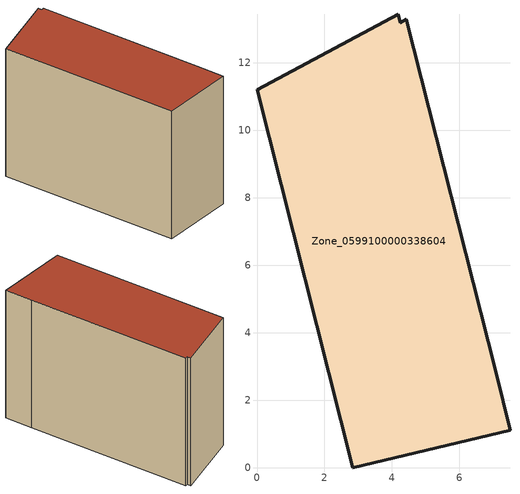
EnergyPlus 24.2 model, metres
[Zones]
Zone_0599100000338604
 floor ground (C_G): 4.25,13.19 4.42,13.28 7.07,2.86 7.5,1.1 2.83,0 0,11.2 4.18,13.43 z0
 wall outside (C_F): 2.83,0 7.5,1.1 7.07,2.86 4.42,13.28 4.25,13.19 4.18,13.43 0,11.2 2.83,0 z0:8.38
 roof outside (C_R): 4.42,13.28 4.25,13.19 4.18,13.43 0,11.2 2.83,0 7.5,1.1 7.07,2.86 z8.38
[BUILDING]
Pand.0599100000338604: North Axis=0; Terrain=City; Loads Convergence Tolerance Value=0.04; Temperature Convergence Tolerance Value=0.4; Solar Distribution=FullExterior; Maximum Number of Warmup Days=25; Minimum Number of Warmup Days=1
[Site:Location]
Rotterdam.The.Hague.AP_ZH_NLD Design_Conditions: Latitude=51.96; Longitude=4.45; Time Zone=1; Elevation=-4.5
[SITE:GROUNDTEMPERATURE:BUILDINGSURFACE]
18, 18, 18, 18, 18, 18, 18, 18, 18, 18, 18, 18
[MATERIAL] Thermal Absorptance=0.9; Solar Absorptance=0.7; Visible Absorptance=0.7
Name | Roughness | Thickness | Conductivity | Density | Specific Heat
G.TI.1992-2005 | MediumSmooth | 0.15 | 0.06 | 540 | 1210
F.TI.1992-2005 | Rough | 0.3 | 0.12 | 1920 | 840
R.TI.1992-2005 | MediumRough | 0.2 | 0.08 | 1500 | 1000
[CONSTRUCTION]
C_G: G.TI.1992-2005
C_F: F.TI.1992-2005
C_R: R.TI.1992-2005
[ZONE]
Zone_0599100000338604: Type=1; Multiplier=1; Ceiling Height=Autocalculate; Volume=Autocalculate; Floor Area=autocalculate; Part of Total Floor Area=Yes
[ZONEINFILTRATION:DESIGNFLOWRATE]
Infil_Zone_0599100000338604: Zone or ZoneList or Space or SpaceList=Zone_0599100000338604; Schedule=AlwaysOn; Design Flow Rate Calculation Method=Flow/Area; Flow Rate per Floor Area=0.0015; Constant Term Coefficient=1; Temperature Term Coefficient=0; Velocity Term Coefficient=0; Velocity Squared Term Coefficient=0
[HVACTEMPLATE:ZONE:IDEALLOADSAIRSYSTEM]
Zone_0599100000338604: Maximum Heating Supply Air Temperature=50; Minimum Cooling Supply Air Temperature=13; Maximum Heating Supply Air Humidity Ratio=0.0156; Minimum Cooling Supply Air Humidity Ratio=0.0077; Heating Limit=NoLimit; Cooling Limit=NoLimit; Dehumidification Control Type=ConstantSensibleHeatRatio; Cooling Sensible Heat Ratio=0.7; Dehumidification Setpoint=60; Humidification Control Type=None; Humidification Setpoint=30; Outdoor Air Method=None; Outdoor Air Flow Rate per Person=0.00944; Outdoor Air Flow Rate per Zone Floor Area=0; Outdoor Air Flow Rate per Zone=0; Demand Controlled Ventilation Type=None; Outdoor Air Economizer Type=NoEconomizer; Heat Recovery Type=None; Sensible Heat Recovery Effectiveness=0.7; Latent Heat Recovery Effectiveness=0.65
[ZONECONTROL:THERMOSTAT]
ThermostatControl_Zone_0599100000338604: Zone or ZoneList=Zone_0599100000338604; Control Type Schedule=DualSetpointControlType; Control 1=Thermostat_Zone_0599100000338604; Temperature Difference Between Cutout And Setpoint=0
[THERMOSTATSETPOINT:DUALSETPOINT]
Thermostat_Zone_0599100000338604: Heating Setpoint Temperature Schedule=HeatingSetpoint_Zone_0599100000338604; Cooling Setpoint Temperature Schedule=CoolingSetpoint_Zone_0599100000338604
[SCHEDULE:COMPACT]
HeatingSetpoint_Zone_0599100000338604: Through: 12/31, For: AllDays, Until: 24:00, 21
CoolingSetpoint_Zone_0599100000338604: Through: 12/31, For: AllDays, Until: 24:00, 24
DualSetpointControlType: Through: 12/31, For: AllDays, Until: 24:00, 4
AlwaysOn: Through: 12/31, For: AllDays, Until: 24:00, 1
